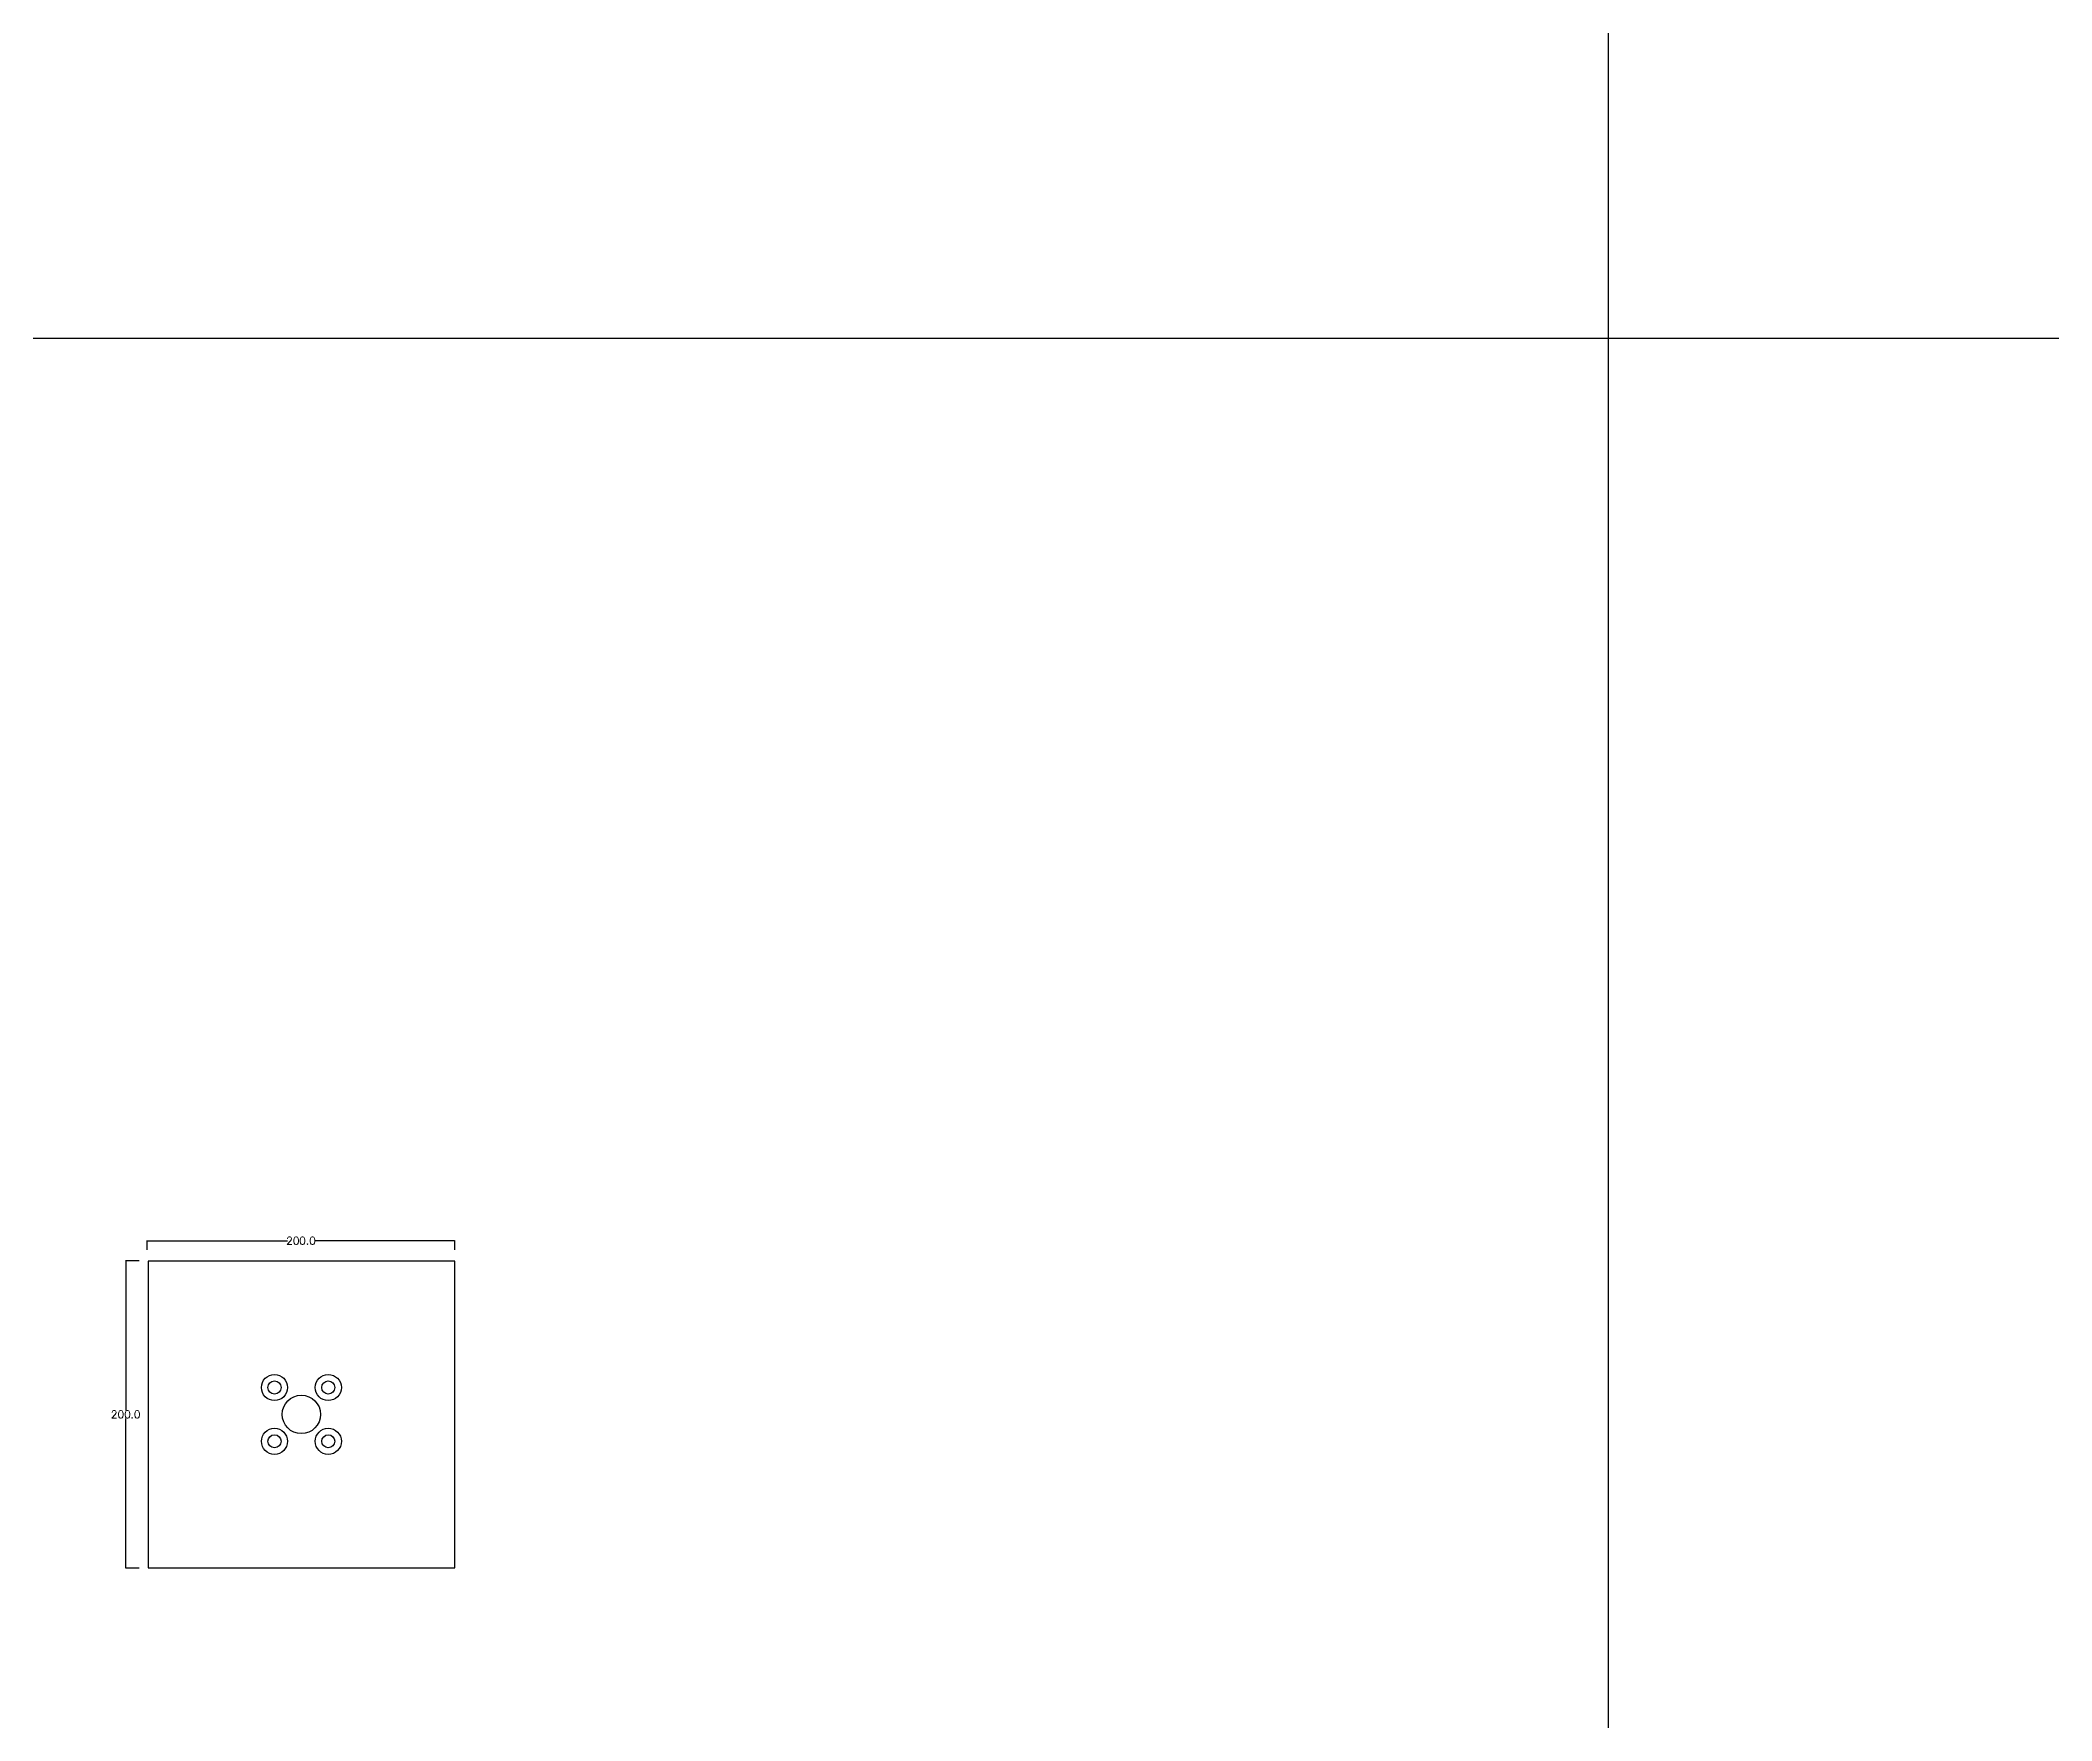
# Model space of a CAD drawing. Header units: millimetres. Extents: x -25 to 19775, y 172 to 9172.
# Drawn here: x 15456 to 16764, y 4672 to 5766 of the extents above; entities that cross this region are included whole.
import ezdxf

# ---------------------------------------------------------------- set-up
doc = ezdxf.new("R2010")
doc.units = ezdxf.units.MM
for name, color, linetype in [('TEXT', 7, 'Continuous'), ('볼트 구멍', 7, 'Continuous'), ('치구', 7, 'Continuous'), ('치수', 7, 'Continuous')]:
    doc.layers.add(name, color=color, linetype=linetype)
doc.styles.get("Standard").update_dxf_attribs({"font": 'txt.shx', "bigfont": 'whgtxt.shx'})
doc.dimstyles.get("Standard").update_dxf_attribs({"dimtxt": 7, "dimasz": 0.18, "dimexe": 0.18, "dimexo": 0.0625, "dimgap": 0.09, "dimtad": 0, "dimtih": 1, "dimtoh": 1, "dimdec": 1, "dimzin": 0, "dimdsep": 46, "dimtxsty": 'Standard', "dimcen": 0.09, "dimadec": 0, "dimazin": 0, "dimtfac": 1, "dimtdec": 1, "dimtofl": 0, "dimtmove": 0, "dimatfit": 3, "dimfxl": 0, "dimtolj": 1, "dimtzin": 0, "dimarcsym": 0})

# ---------------------------------------------------------------- blocks, each defined once
blk = doc.blocks.new('*D443')
at = {"layer": 'Defpoints', "color": 0}
for p in [(15525.2, 4978.9), (15725.2, 4984.8), (15725.2, 4978.9)]:
    blk.add_point(p, dxfattribs=at)
at = {"layer": '치수', "color": 0, "lineweight": -2}
for p, q in [((15525.2, 4979), (15525.2, 4985)), ((15525.4, 4984.8), (15616.4, 4984.8)), ((15725, 4984.8), (15634.1, 4984.8)), ((15725.2, 4979), (15725.2, 4985))]:
    blk.add_line(p, q, dxfattribs=at)
at = {"layer": '치수', "color": 0}
for points in [[(15525.4, 4984.8), (15525.4, 4984.8), (15525.2, 4984.8)], [(15725, 4984.8), (15725, 4984.8), (15725.2, 4984.8)]]:
    blk.add_solid(points, dxfattribs=at)
at = {"layer": '치수', "color": 0, "insert": (15625.2, 4984.8), "char_height": 5, "attachment_point": 5}
blk.add_mtext('\\A1;200.0', dxfattribs=at)
blk = doc.blocks.new('*D444')
at = {"layer": 'Defpoints', "color": 0}
for p in [(15520.1, 4971.8), (15511.2, 4771.8), (15520.1, 4771.8)]:
    blk.add_point(p, dxfattribs=at)
at = {"layer": '치수', "color": 0, "lineweight": -2}
for p, q in [((15520, 4971.8), (15511, 4971.8)), ((15511.2, 4971.6), (15511.2, 4874.4)), ((15511.2, 4772), (15511.2, 4869.2)), ((15520, 4771.8), (15511, 4771.8))]:
    blk.add_line(p, q, dxfattribs=at)
at = {"layer": '치수', "color": 0}
for points in [[(15511.1, 4971.6), (15511.2, 4971.6), (15511.2, 4971.8)], [(15511.1, 4772), (15511.2, 4772), (15511.2, 4771.8)]]:
    blk.add_solid(points, dxfattribs=at)
at = {"layer": '치수', "color": 0, "insert": (15511.2, 4871.8), "char_height": 5, "attachment_point": 5}
blk.add_mtext('\\A1;200.0', dxfattribs=at)

msp = doc.modelspace()

# ---------------------------------------------------------------- linework, layer by layer
at = {"layer": 'TEXT', "color": 6}
for p, q in [((16475.462, 9171.825), (16475.462, 171.825)), ((19775.462, 5571.825), (-24.538, 5571.825))]:
    msp.add_line(p, q, dxfattribs=at)
at = {"layer": '볼트 구멍', "color": 6}
for centre in [(15607.962, 4889.325), (15642.962, 4889.325), (15607.962, 4854.325), (15642.962, 4854.325)]:
    msp.add_circle(centre, 8.5, dxfattribs=at)
at = {"layer": '볼트 구멍', "color": 3}
for centre, radius in [((15607.962, 4889.325), 4.25), ((15625.462, 4871.825), 12.5), ((15642.962, 4889.325), 4.25), ((15607.962, 4854.325), 4.25), ((15642.962, 4854.325), 4.25)]:
    msp.add_circle(centre, radius, dxfattribs=at)
at = {"layer": '치구'}
msp.add_lwpolyline([(15525.712, 4971.575), (15525.712, 4772.075), (15725.212, 4772.075), (15725.212, 4971.575)], close=True, dxfattribs=at)

# ---------------------------------------------------------------- dimensions: what is measured, and where the dimension line sits
at = {"layer": '치수', "color": 4}
dim = msp.add_linear_dim(base=(15725.212, 4984.815), p1=(15525.212, 4978.932), p2=(15725.212, 4978.932), dimstyle='Standard', override={"dimtxt": 5}, dxfattribs=at)
dim.commit()
dim.dimension.update_dxf_attribs({"geometry": '*D443', "text_midpoint": (15625.212, 4984.815)})
dim = msp.add_linear_dim(base=(15511.166, 4771.825), p1=(15520.07, 4971.825), p2=(15520.07, 4771.825), angle=90, dimstyle='Standard', override={"dimtxt": 5}, dxfattribs=at)
dim.commit()
dim.dimension.update_dxf_attribs({"geometry": '*D444', "text_midpoint": (15511.166, 4871.825)})

doc.saveas('drawing.dxf')
